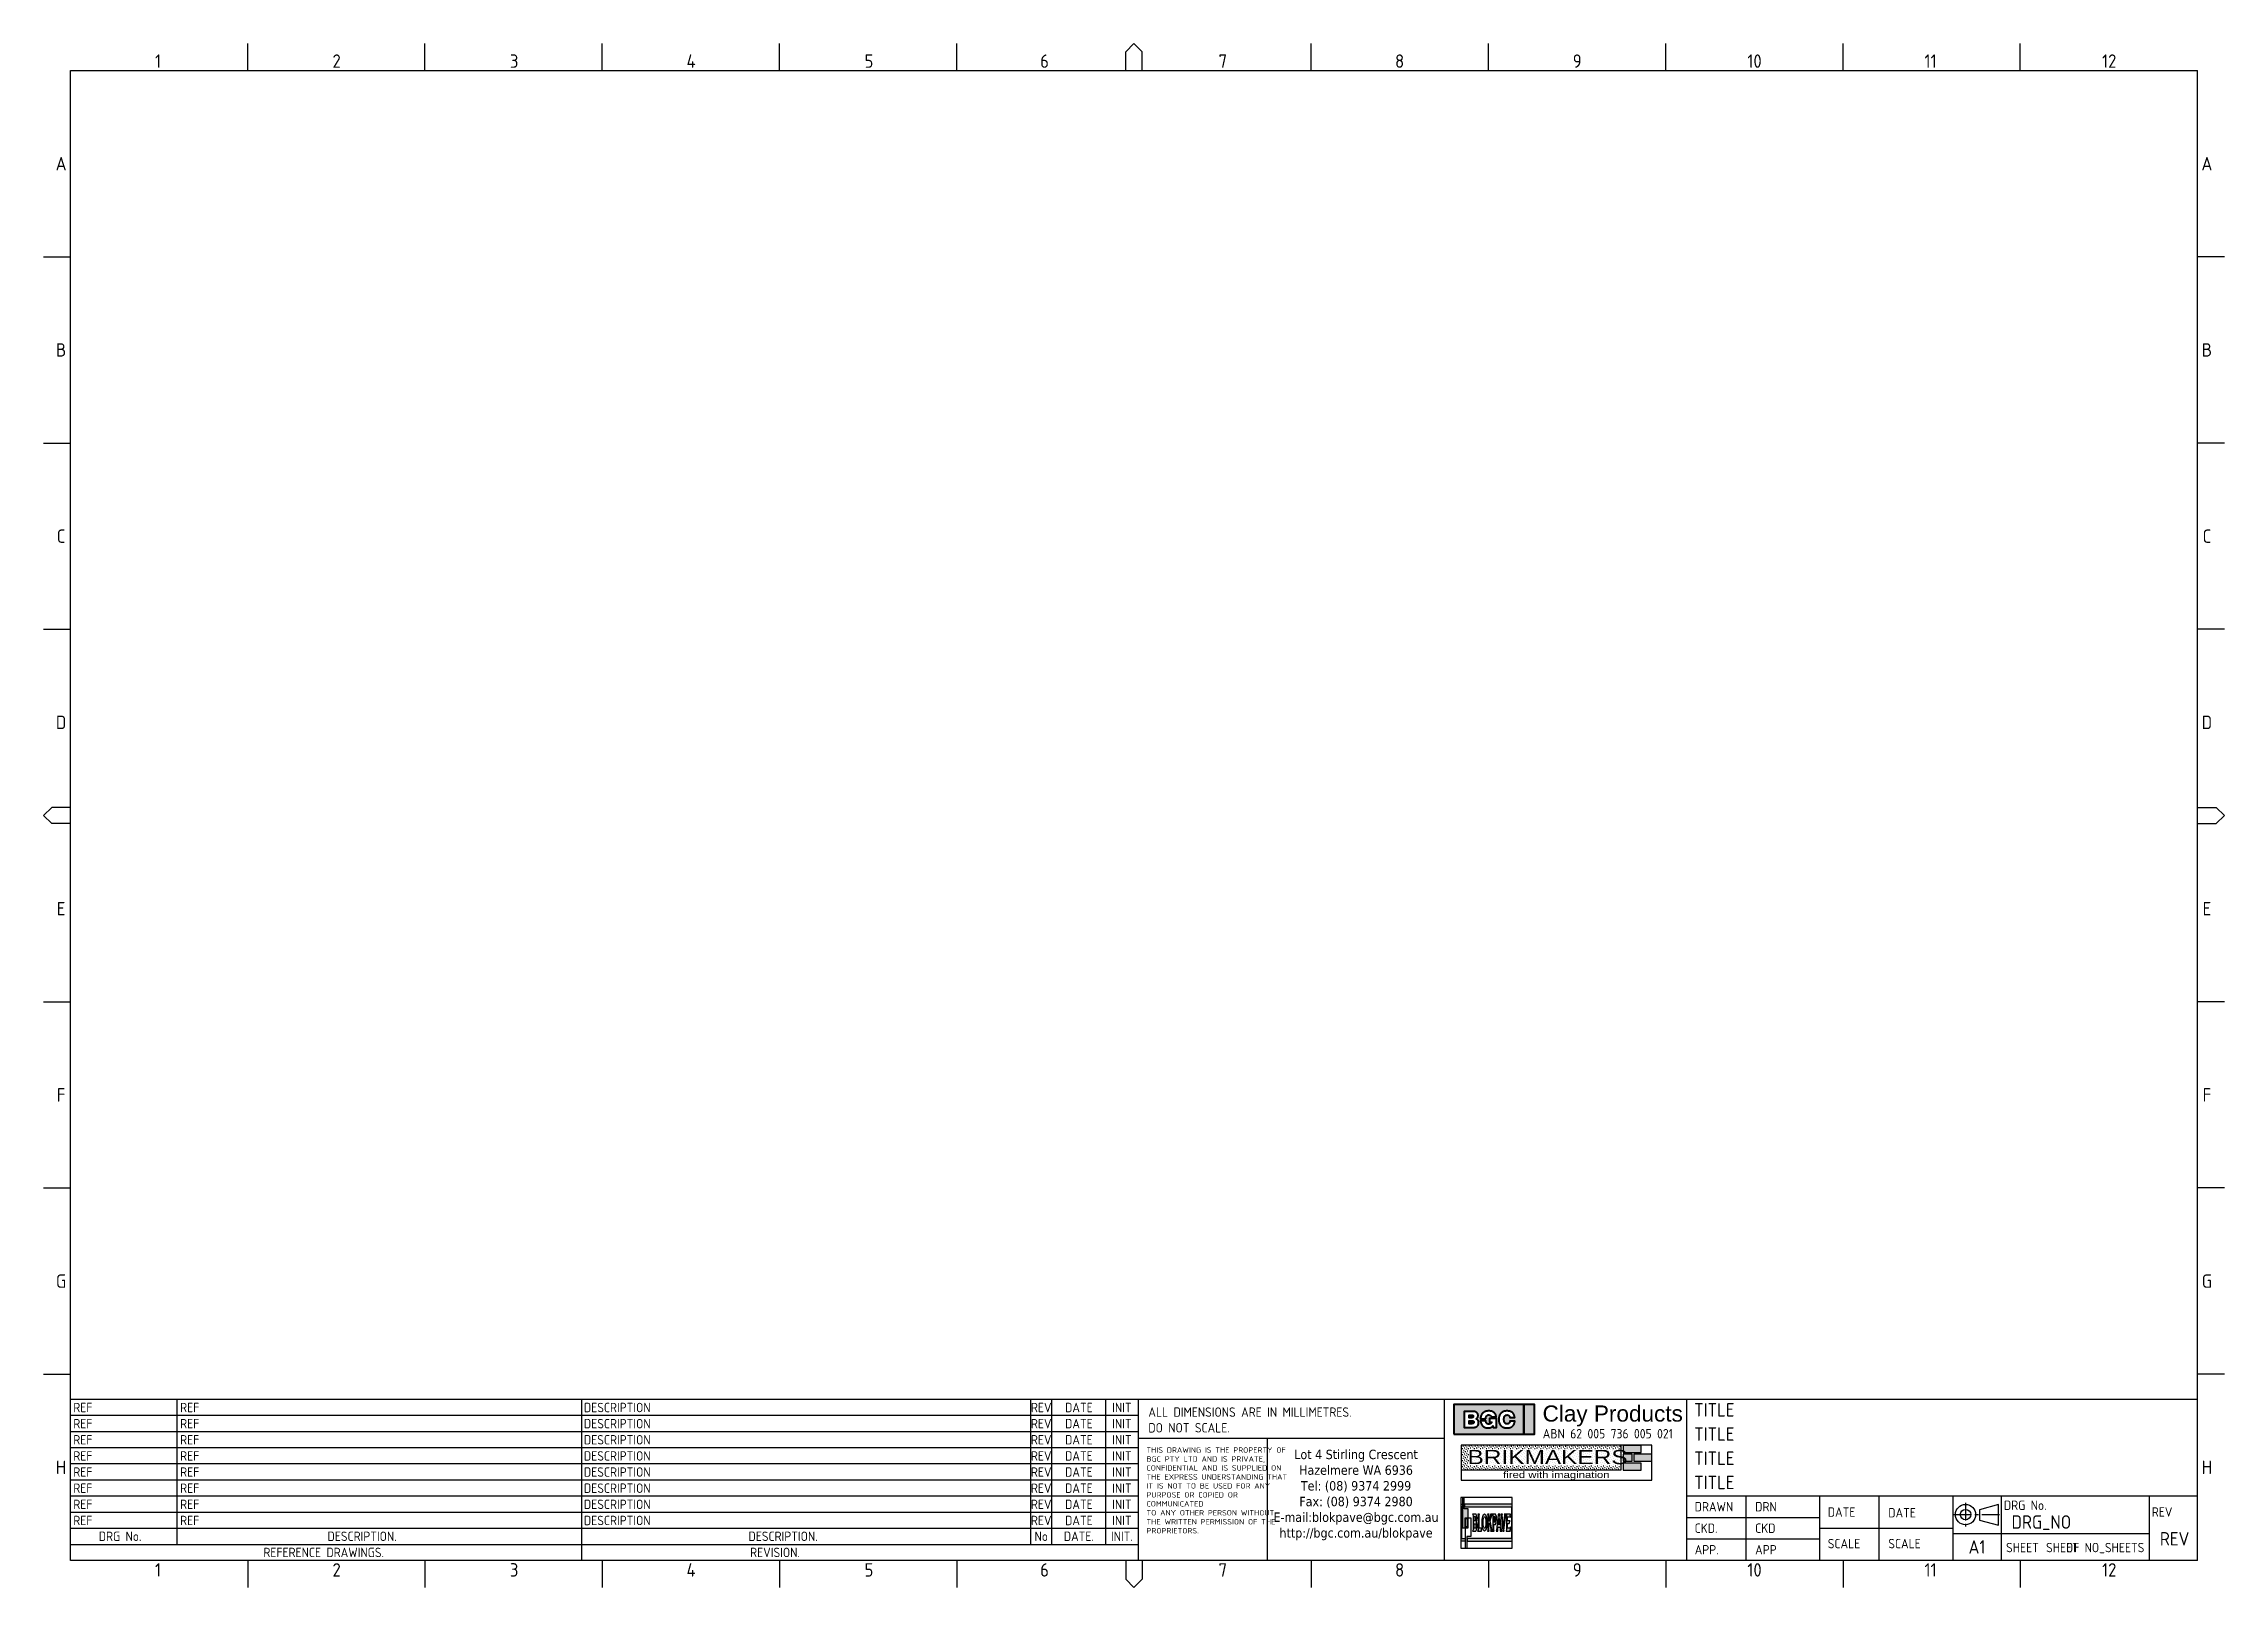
# Model space of a CAD drawing. Header units: millimetres. Extents: x 0 to 811, y 0 to 574.
import ezdxf
from ezdxf.enums import TextEntityAlignment as Align

# ---------------------------------------------------------------- set-up
doc = ezdxf.new("R2010")
doc.units = ezdxf.units.MM
doc.header["$LTSCALE"] = 12.5
doc.linetypes.add('CENTER', pattern=[2, 1.25, -0.25, 0.25, -0.25])
doc.layers.add('DRGSHT', color=7, linetype='CONTINUOUS')
doc.styles.add('ISO3098B', font='ISO3098B.SHX')
doc.styles.get("Standard").update_dxf_attribs({"font": 'isocp.shx'})
doc.styles.add('style1', font='swissc.ttf', dxfattribs={"width": 1.5})
doc.styles.add('style2', font='sanss___.ttf')

msp = doc.modelspace()

# ---------------------------------------------------------------- hatches: boundary and pattern name
at = {"layer": 'DRGSHT'}
h = msp.add_hatch(color=160, dxfattribs=at)
h.paths.add_polyline_path([(545.44, 59.47), (545.54, 59.5), (545.63, 59.54), (545.72, 59.58), (545.8, 59.62), (545.89, 59.67), (545.97, 59.72), (546.05, 59.77), (546.13, 59.82), (546.2, 59.88), (546.27, 59.94), (546.28, 59.95), (546.35, 60.02), (546.42, 60.08), (546.49, 60.16), (546.55, 60.23), (546.61, 60.31), (546.67, 60.39), (546.72, 60.47), (546.77, 60.56), (546.82, 60.64), (546.86, 60.73), (546.9, 60.83), (546.94, 60.92), (546.97, 61.02), (547, 61.12), (547.03, 61.22), (547.05, 61.33), (547.07, 61.44), (547.08, 61.55), (547.1, 61.66), (547.1, 61.78), (545.28, 61.78), (545.27, 61.68), (545.25, 61.57), (545.22, 61.46), (545.18, 61.37), (545.14, 61.28), (545.09, 61.19), (545.04, 61.12), (544.97, 61.05), (544.93, 61.01), (544.86, 60.95), (544.77, 60.9), (544.68, 60.86), (544.59, 60.83), (544.49, 60.8), (544.38, 60.79), (544.26, 60.79), (544.26, 60.79), (544.15, 60.79), (544.04, 60.8), (543.94, 60.82), (543.84, 60.85), (543.75, 60.89), (543.66, 60.94), (543.58, 60.99), (543.51, 61.05), (543.44, 61.13), (543.38, 61.21), (543.36, 61.23), (543.31, 61.31), (543.27, 61.38), (543.24, 61.47), (543.2, 61.55), (543.17, 61.65), (543.15, 61.75), (543.13, 61.85), (543.11, 61.96), (543.1, 62.07), (543.09, 62.19), (543.08, 62.31), (543.08, 62.44), (543.08, 62.51), (543.08, 62.64), (543.09, 62.76), (543.1, 62.88), (543.11, 62.99), (543.13, 63.1), (543.15, 63.2), (543.18, 63.29), (543.21, 63.38), (543.24, 63.47), (543.28, 63.55), (543.32, 63.62), (543.36, 63.69), (543.4, 63.75), (543.47, 63.82), (543.54, 63.89), (543.62, 63.95), (543.7, 64), (543.79, 64.03), (543.89, 64.07), (543.99, 64.09), (544.1, 64.1), (544.21, 64.11), (544.27, 64.1), (544.39, 64.1), (544.5, 64.08), (544.6, 64.06), (544.69, 64.02), (544.78, 63.98), (544.86, 63.93), (544.93, 63.87), (544.96, 63.84), (545.02, 63.77), (545.08, 63.69), (545.12, 63.6), (545.16, 63.51), (545.19, 63.41), (545.21, 63.3), (545.23, 63.18), (547.07, 63.18), (547.06, 63.27), (547.05, 63.38), (547.04, 63.49), (547.02, 63.6), (546.99, 63.71), (546.97, 63.81), (546.94, 63.91), (546.91, 64.01), (546.87, 64.11), (546.83, 64.2), (546.79, 64.29), (546.74, 64.37), (546.69, 64.46), (546.63, 64.54), (546.58, 64.62), (546.52, 64.7), (546.45, 64.77), (546.39, 64.84), (546.32, 64.91), (546.24, 64.97), (546.23, 64.98), (546.15, 65.04), (546.08, 65.1), (546, 65.15), (545.92, 65.2), (545.84, 65.24), (545.75, 65.29), (545.67, 65.33), (545.58, 65.37), (545.48, 65.4), (545.39, 65.43), (545.29, 65.46), (545.19, 65.49), (545.09, 65.51), (544.99, 65.54), (544.88, 65.55), (544.77, 65.57), (544.66, 65.58), (544.54, 65.59), (544.43, 65.6), (544.31, 65.6), (544.19, 65.6), (544.08, 65.6), (543.97, 65.6), (543.86, 65.59), (543.74, 65.58), (543.64, 65.57), (543.53, 65.55), (543.42, 65.53), (543.32, 65.51), (543.22, 65.49), (543.12, 65.46), (543.02, 65.43), (542.93, 65.4), (542.84, 65.36), (542.74, 65.32), (542.66, 65.28), (542.57, 65.23), (542.49, 65.18), (542.4, 65.13), (542.32, 65.07), (542.25, 65.02), (542.17, 64.96), (542.1, 64.89), (542.02, 64.83), (541.95, 64.76), (541.93, 64.73), (541.86, 64.66), (541.8, 64.58), (541.74, 64.51), (541.69, 64.43), (541.63, 64.35), (541.58, 64.27), (541.53, 64.19), (541.49, 64.1), (541.44, 64.01), (541.4, 63.92), (541.37, 63.83), (541.33, 63.74), (541.3, 63.64), (541.27, 63.54), (541.25, 63.44), (541.22, 63.34), (541.2, 63.23), (541.19, 63.13), (541.17, 63.02), (541.16, 62.91), (541.15, 62.79), (541.14, 62.68), (541.14, 62.56), (541.14, 62.44), (541.14, 62.39), (541.14, 62.27), (541.14, 62.15), (541.15, 62.04), (541.16, 61.93), (541.18, 61.82), (541.19, 61.71), (541.21, 61.61), (541.23, 61.5), (541.26, 61.4), (541.29, 61.3), (541.32, 61.2), (541.35, 61.11), (541.39, 61.02), (541.42, 60.92), (541.47, 60.84), (541.51, 60.75), (541.56, 60.66), (541.61, 60.58), (541.66, 60.5), (541.71, 60.42), (541.77, 60.35), (541.83, 60.27), (541.9, 60.2), (541.96, 60.13), (541.97, 60.12), (542.04, 60.05), (542.12, 59.98), (542.19, 59.92), (542.27, 59.86), (542.34, 59.81), (542.43, 59.75), (542.51, 59.7), (542.59, 59.65), (542.68, 59.61), (542.77, 59.57), (542.86, 59.53), (542.95, 59.49), (543.05, 59.46), (543.14, 59.43), (543.24, 59.4), (543.34, 59.38), (543.45, 59.35), (543.55, 59.33), (543.66, 59.32), (543.77, 59.31), (543.88, 59.3), (544, 59.29), (544.11, 59.28), (544.23, 59.28), (544.26, 59.28), (544.38, 59.28), (544.49, 59.29), (544.61, 59.3), (544.72, 59.31), (544.83, 59.32), (544.94, 59.34), (545.04, 59.36), (545.15, 59.38), (545.25, 59.41), (545.35, 59.44)], flags=16)
h.paths.add_polyline_path([(536.29, 62.62), (536.3, 62.74), (536.31, 62.86), (536.33, 62.97), (536.35, 63.07), (536.37, 63.17), (536.39, 63.27), (536.42, 63.36), (536.45, 63.44), (536.49, 63.52), (536.53, 63.6), (536.57, 63.67), (536.57, 63.67), (536.63, 63.76), (536.7, 63.83), (536.77, 63.9), (536.85, 63.95), (536.93, 64), (537.02, 64.04), (537.11, 64.07), (537.22, 64.1), (537.32, 64.11), (537.44, 64.11), (537.46, 64.11), (537.58, 64.11), (537.68, 64.09), (537.78, 64.06), (537.88, 64.03), (537.96, 63.98), (538.05, 63.93), (538.07, 63.9), (538.14, 63.84), (538.21, 63.76), (538.27, 63.68), (538.32, 63.59), (538.36, 63.49), (538.4, 63.38), (540.23, 63.38), (540.22, 63.44), (540.2, 63.55), (540.18, 63.66), (540.15, 63.77), (540.12, 63.87), (540.09, 63.98), (540.05, 64.07), (540.02, 64.17), (539.97, 64.26), (539.93, 64.35), (539.88, 64.44), (539.83, 64.52), (539.77, 64.6), (539.71, 64.68), (539.65, 64.76), (539.58, 64.83), (539.51, 64.9), (539.44, 64.97), (539.36, 65.03), (539.31, 65.07), (539.24, 65.13), (539.16, 65.18), (539.08, 65.23), (538.99, 65.27), (538.91, 65.31), (538.82, 65.35), (538.73, 65.39), (538.64, 65.43), (538.54, 65.46), (538.44, 65.48), (538.34, 65.51), (538.24, 65.53), (538.13, 65.55), (538.02, 65.57), (537.91, 65.58), (537.8, 65.59), (537.68, 65.6), (537.56, 65.6), (537.44, 65.6), (537.41, 65.6), (537.3, 65.6), (537.18, 65.6), (537.07, 65.59), (536.95, 65.58), (536.84, 65.57), (536.73, 65.55), (536.63, 65.53), (536.53, 65.51), (536.42, 65.48), (536.33, 65.46), (536.23, 65.42), (536.13, 65.39), (536.04, 65.36), (535.95, 65.32), (535.86, 65.27), (535.77, 65.23), (535.69, 65.18), (535.61, 65.13), (535.53, 65.08), (535.45, 65.02), (535.38, 64.96), (535.3, 64.9), (535.23, 64.84), (535.16, 64.77), (535.13, 64.73), (535.06, 64.66), (535, 64.59), (534.94, 64.51), (534.89, 64.44), (534.83, 64.36), (534.78, 64.27), (534.73, 64.19), (534.69, 64.11), (534.65, 64.02), (534.61, 63.93), (534.57, 63.84), (534.54, 63.74), (534.51, 63.65), (534.48, 63.55), (534.45, 63.45), (534.43, 63.34), (534.41, 63.24), (534.39, 63.13), (534.37, 63.02), (534.36, 62.91), (534.35, 62.8), (534.35, 62.68), (534.34, 62.62)], flags=16)
h.paths.add_polyline_path([(530.7, 65.45), (528.28, 65.45), (528.28, 59.45), (531.05, 59.45), (531.13, 59.45), (531.27, 59.45), (531.4, 59.45), (531.52, 59.46), (531.63, 59.46), (531.74, 59.47), (531.84, 59.47), (531.93, 59.48), (532.02, 59.49), (532.1, 59.5), (532.17, 59.51), (532.2, 59.52), (532.31, 59.54), (532.42, 59.57), (532.52, 59.6), (532.61, 59.63), (532.71, 59.67), (532.8, 59.72), (532.86, 59.75), (532.95, 59.81), (533.04, 59.87), (533.12, 59.93), (533.19, 60), (533.27, 60.07), (533.33, 60.15), (533.39, 60.24), (533.44, 60.33), (533.45, 60.34), (533.5, 60.43), (533.54, 60.52), (533.57, 60.61), (533.6, 60.71), (533.62, 60.81), (533.64, 60.92), (533.65, 61.02), (533.66, 61.14), (533.66, 61.25), (533.66, 61.35), (533.65, 61.47), (533.64, 61.58), (533.62, 61.69), (533.6, 61.79), (533.57, 61.88), (533.53, 61.97), (533.49, 62.05), (533.44, 62.13), (533.41, 62.18), (533.35, 62.25), (533.28, 62.32), (533.21, 62.39), (533.13, 62.45), (533.04, 62.51), (532.94, 62.56), (532.84, 62.61), (532.73, 62.65), (532.75, 62.66), (532.84, 62.72), (532.93, 62.78), (533.01, 62.84), (533.09, 62.92), (533.16, 62.99), (533.22, 63.07), (533.27, 63.15), (533.28, 63.16), (533.33, 63.25), (533.37, 63.34), (533.4, 63.44), (533.42, 63.54), (533.44, 63.64), (533.45, 63.75), (533.46, 63.86), (533.45, 63.98), (533.44, 64.09), (533.43, 64.19), (533.41, 64.3), (533.38, 64.39), (533.35, 64.49), (533.31, 64.58), (533.26, 64.66), (533.22, 64.72), (533.17, 64.8), (533.1, 64.88), (533.03, 64.95), (532.95, 65.02), (532.86, 65.08), (532.77, 65.14), (532.67, 65.2), (532.62, 65.22), (532.54, 65.26), (532.44, 65.29), (532.34, 65.32), (532.24, 65.35), (532.13, 65.37), (532.01, 65.39), (531.99, 65.4), (531.92, 65.4), (531.84, 65.41), (531.76, 65.42), (531.67, 65.43), (531.57, 65.43), (531.47, 65.44), (531.36, 65.44), (531.24, 65.44), (531.12, 65.45), (530.99, 65.45), (530.85, 65.45)], flags=16)
h.paths.add_polyline_path([(537.45, 60.72), (537.35, 60.73), (537.24, 60.74), (537.13, 60.76), (537.03, 60.79), (536.94, 60.82), (536.85, 60.87), (536.77, 60.92), (536.7, 60.98), (536.63, 61.05), (536.57, 61.13), (536.56, 61.14), (536.52, 61.21), (536.48, 61.29), (536.44, 61.37), (536.41, 61.45), (536.38, 61.55), (536.35, 61.64), (536.33, 61.75), (536.31, 61.86), (536.3, 61.97), (536.3, 61.98), (534.36, 61.98), (534.36, 61.97), (534.37, 61.86), (534.39, 61.75), (534.4, 61.64), (534.42, 61.53), (534.44, 61.43), (534.47, 61.33), (534.5, 61.23), (534.53, 61.13), (534.56, 61.03), (534.59, 60.94), (534.63, 60.85), (534.67, 60.76), (534.71, 60.67), (534.76, 60.59), (534.8, 60.51), (534.85, 60.43), (534.91, 60.35), (534.96, 60.27), (535.02, 60.2), (535.08, 60.13), (535.09, 60.12), (535.16, 60.05), (535.23, 59.97), (535.3, 59.91), (535.38, 59.84), (535.45, 59.78), (535.53, 59.73), (535.62, 59.67), (535.7, 59.62), (535.79, 59.58), (535.87, 59.53), (535.96, 59.49), (536.06, 59.46), (536.15, 59.42), (536.25, 59.39), (536.35, 59.37), (536.45, 59.35), (536.56, 59.33), (536.66, 59.31), (536.77, 59.3), (536.88, 59.29), (536.99, 59.28), (537.11, 59.28), (537.18, 59.28), (537.3, 59.29), (537.41, 59.29), (537.52, 59.3), (537.63, 59.32), (537.73, 59.33), (537.83, 59.35), (537.93, 59.38), (538.02, 59.4), (538.11, 59.43), (538.2, 59.46), (538.2, 59.46), (538.3, 59.5), (538.39, 59.55), (538.48, 59.6), (538.57, 59.66), (538.66, 59.72), (538.74, 59.78), (538.81, 59.85), (538.89, 59.93), (538.96, 60.01), (539.06, 59.45), (540.3, 59.45), (540.3, 62.74), (537.67, 62.74), (537.67, 61.45), (538.53, 61.45), (538.53, 61.42), (538.5, 61.32), (538.45, 61.23), (538.4, 61.14), (538.34, 61.07), (538.26, 60.99), (538.17, 60.93), (538.15, 60.91), (538.06, 60.86), (537.97, 60.82), (537.88, 60.79), (537.78, 60.76), (537.67, 60.74), (537.56, 60.73)], flags=16)
h.paths.add_polyline_path([(524.45, 56.95), (550.45, 56.95), (550.45, 67.95), (524.45, 67.95)])
msp.add_hatch(color=40, dxfattribs=at).paths.add_polyline_path([(550.45, 56.95), (554.45, 56.95), (554.45, 67.95), (550.45, 67.95)])
h = msp.add_hatch(color=160, dxfattribs=at)
h.paths.add_polyline_path([(530.68, 64.09), (530.82, 64.09), (530.96, 64.08), (531.09, 64.07), (531.2, 64.06), (531.29, 64.05), (531.38, 64.03), (531.44, 64), (531.49, 63.98), (531.53, 63.95), (531.59, 63.88), (531.63, 63.8), (531.66, 63.69), (531.67, 63.57), (531.66, 63.53), (531.65, 63.41), (531.62, 63.32), (531.57, 63.24), (531.5, 63.18), (531.46, 63.15), (531.39, 63.12), (531.3, 63.09), (531.2, 63.07), (531.08, 63.06), (530.94, 63.05), (530.15, 63.05), (530.15, 64.09)])
h.paths.add_polyline_path([(531.02, 61.96), (531.07, 61.96), (531.2, 61.95), (531.32, 61.94), (531.43, 61.92), (531.52, 61.9), (531.6, 61.87), (531.67, 61.83), (531.72, 61.79), (531.78, 61.71), (531.82, 61.63), (531.85, 61.52), (531.86, 61.41), (531.85, 61.32), (531.83, 61.21), (531.79, 61.12), (531.74, 61.04), (531.67, 60.98), (531.65, 60.97), (531.58, 60.93), (531.5, 60.9), (531.41, 60.88), (531.3, 60.86), (531.17, 60.85), (531.04, 60.85), (530.15, 60.85), (530.15, 61.96)])
h = msp.add_hatch(dxfattribs=at)
h.set_pattern_fill('DOTS', color=14, scale=0.5, angle=135, style=0)
h.paths.add_polyline_path([(527.11, 43.67), (586.73, 43.67), (586.73, 52.89), (527.11, 52.89)])
h = msp.add_hatch(color=33, dxfattribs=at)
h.paths.add_polyline_path([(587.39, 52.72), (587.39, 50.14), (594.13, 50.14), (594.13, 52.72)])
h.paths.add_polyline_path([(587.39, 46.9), (590.78, 46.9), (590.78, 49.48), (587.39, 49.48)])
h.paths.add_polyline_path([(591.34, 49.48), (591.34, 46.9), (598.08, 46.9), (598.08, 49.48)])
h.paths.add_polyline_path([(587.39, 46.22), (587.39, 43.63), (594.13, 43.63), (594.13, 46.22)])
h = msp.add_hatch(color=12, dxfattribs=at)
h.paths.add_polyline_path([(527.69, 22.19), (528.71, 22.19), (528.71, 25.87), (529.8, 25.87), (529.8, 29.25), (528.31, 29.25), (528.31, 33.42), (527.69, 33.42)])
h.paths.add_polyline_path([(532.66, 27.28), (531.43, 27.28), (531.6, 26.71), (531.6, 21.38), (531.43, 20.89), (532.66, 20.89, 0.252219), (532.83, 24.25, 0.226223)])
h.paths.add_polyline_path([(532.53, 26.2, -0.205585), (532.53, 24.81), (531.94, 24.81), (531.94, 26.2)], flags=16)
h.paths.add_polyline_path([(532.6, 23.56, -0.246981), (532.6, 22.1), (531.94, 22.1), (531.94, 23.56)], flags=16)
h.paths.add_polyline_path([(533.48, 21.3), (533.24, 20.89), (534.79, 20.89), (534.79, 21.47), (534.87, 22.04), (533.89, 22.04), (533.89, 26.79), (533.97, 27.28), (533.32, 27.28), (533.48, 26.79)])
edge = h.paths.add_edge_path()
edge.add_ellipse((535.86, 24.09), major_axis=(0, -3.2), ratio=0.292464, start_angle=0, end_angle=360)
edge = h.paths.add_edge_path(flags=16)
edge.add_ellipse((535.86, 24.09), major_axis=(0, -2.13), ratio=0.230863, start_angle=0, end_angle=360)
h.paths.add_polyline_path([(537.99, 24.74), (538.73, 27.28), (538.07, 27.28), (538.07, 26.96), (537.5, 24.58), (537.5, 26.96), (537.58, 27.28), (536.92, 27.28), (537.09, 26.87), (537.09, 21.38), (536.92, 20.89), (537.58, 20.89), (537.5, 21.3), (537.5, 22.78), (537.74, 23.84), (538.15, 21.63), (538.15, 21.14), (538.07, 20.89), (538.73, 20.89)])
h = msp.add_hatch(color=33, dxfattribs=at)
h.paths.add_polyline_path([(528.81, 22.59), (529.7, 22.59), (529.7, 25.47), (528.81, 25.47)], flags=17)
h.paths.add_polyline_path([(538.93, 26.8), (538.93, 21.35), (538.8, 20.89), (539.45, 20.89), (539.32, 21.29), (539.32, 23.32), (539.91, 23.32, 0.214965), (539.98, 27.28), (538.8, 27.28)], flags=17)
h.paths.add_polyline_path([(539.85, 26.21, -0.226917), (539.72, 24.37), (539.32, 24.37), (539.32, 26.21)], flags=16)
h.paths.add_polyline_path([(541.49, 26.99), (541.55, 27.28), (540.9, 27.28), (540.96, 26.99), (540.31, 21.22), (540.24, 20.89), (540.83, 20.89), (540.77, 21.09), (540.83, 22.34), (541.62, 22.34), (541.69, 21.35), (541.62, 20.89), (542.28, 20.89), (542.14, 21.29)], flags=17)
h.paths.add_polyline_path([(541.23, 25.62), (541.49, 23.45), (540.96, 23.45)], flags=16)
h.paths.add_polyline_path([(543.72, 26.93), (543.85, 27.28), (543.19, 27.28), (543.26, 26.93), (542.87, 22.8), (542.41, 26.86), (542.54, 27.28), (541.88, 27.28), (542.01, 27.06), (542.67, 21.16), (542.54, 20.89), (543.13, 20.89), (543.06, 21.22)], flags=17)
h.paths.add_polyline_path([(545.49, 21.68), (545.49, 22.07), (545.56, 22.47), (545.29, 22.01), (544.44, 22.01), (544.44, 23.71), (545.03, 23.71), (545.16, 23.98), (545.29, 24.5), (545.36, 24.76), (544.44, 24.76), (544.44, 26.21), (545.36, 26.21), (545.56, 25.94), (545.56, 26.4), (545.43, 26.73), (545.49, 27.13), (545.49, 27.28), (543.92, 27.28), (544.05, 26.93), (544.05, 21.48), (543.85, 20.89), (545.49, 20.89), (545.43, 21.22)], flags=17)
h.paths.add_polyline_path([(546.18, 17.13), (546.18, 30.93), (528.4, 30.93), (528.4, 29.94), (545.86, 29.94), (545.86, 18.12), (529.38, 18.12), (529.38, 17.13)])
h.paths.add_polyline_path([(528.61, 17.13), (528.61, 18.12), (527.32, 18.12), (527.32, 29.94), (527.62, 29.94), (527.62, 30.93), (527.07, 30.93), (527.07, 17.13)])

# ---------------------------------------------------------------- linework, layer by layer
at = {"layer": 'DRGSHT', "color": 4}
for p, q in [((75.92, 564), (75.92, 574)), ((141.83, 564), (141.83, 574)), ((207.75, 564), (207.75, 574)), ((273.67, 564), (273.67, 574)), ((339.58, 564), (339.58, 574)), ((471.42, 564), (471.42, 574)), ((537.33, 564), (537.33, 574)), ((603.25, 564), (603.25, 574)), ((669.17, 564), (669.17, 574)), ((735.08, 564), (735.08, 574)), ((0, 494.75), (10, 494.75)), ((811, 494.75), (801, 494.75)), ((0, 425.5), (10, 425.5)), ((811, 425.5), (801, 425.5)), ((0, 356.25), (10, 356.25)), ((811, 356.25), (801, 356.25)), ((0, 217.75), (10, 217.75)), ((811, 217.75), (801, 217.75)), ((0, 148.5), (10, 148.5)), ((811, 148.5), (801, 148.5)), ((0, 79.25), (10, 79.25)), ((811, 79.25), (801, 79.25)), ((75.92, 10), (75.92, 0)), ((141.83, 10), (141.83, 0)), ((207.75, 10), (207.75, 0)), ((273.67, 10), (273.67, 0)), ((339.58, 10), (339.58, 0)), ((471.42, 10), (471.42, 0)), ((537.33, 10), (537.33, 0)), ((603.25, 10), (603.25, 0)), ((669.17, 10), (669.17, 0)), ((735.08, 10), (735.08, 0))]:
    msp.add_line(p, q, dxfattribs=at)
at = {"layer": 'DRGSHT', "color": 4, "linetype": 'Continuous'}
for p, q in [((402.5, 571), (405.5, 574)), ((402.5, 564), (402.5, 571)), ((405.5, 574), (408.5, 571)), ((408.5, 564), (408.5, 571)), ((10, 10), (10, 564)), ((10, 564), (801, 564)), ((801, 10), (801, 564)), ((3, 290), (0, 287)), ((0, 287), (3, 284)), ((10, 290), (3, 290)), ((10, 284), (3, 284)), ((801, 290), (808, 290)), ((801, 284), (808, 284)), ((811, 287), (808, 290)), ((808, 284), (811, 287)), ((10, 70), (801, 70)), ((801, 10), (10, 10)), ((402.5, 10), (402.5, 3)), ((408.5, 10), (408.5, 3)), ((402.5, 3), (405.5, 0)), ((405.5, 0), (408.5, 3))]:
    msp.add_line(p, q, dxfattribs=at)
at = {"layer": 'DRGSHT', "color": 2, "linetype": 'Continuous'}
for p, q in [((49.72, 16), (49.72, 70)), ((367, 70), (367, 16)), ((375, 16), (375, 70)), ((395, 16), (395, 70)), ((10, 64), (407, 64)), ((10, 58), (407, 58)), ((10, 52), (407, 52)), ((10, 46), (407, 46)), ((10, 40), (407, 40)), ((10, 34), (407, 34)), ((10, 28), (407, 28)), ((611, 26), (660.5, 26)), ((611, 18), (660.5, 18)), ((660.5, 22), (710, 22))]:
    msp.add_line(p, q, dxfattribs=at)
at = {"layer": 'DRGSHT', "color": 1, "linetype": 'Continuous'}
for p, q in [((200, 70), (200, 10)), ((407, 70), (407, 10)), ((521, 10), (521, 70)), ((611, 70), (611, 10)), ((455, 55.3), (455, 10)), ((611, 34), (801, 34)), ((633, 34), (633, 10)), ((660.5, 10), (660.5, 34)), ((682.5, 34), (682.5, 10)), ((710, 34), (710, 10)), ((728, 34), (728, 10)), ((783, 34), (783, 10)), ((10, 22), (407, 22)), ((710, 20), (783, 20)), ((10, 16), (407, 16))]:
    msp.add_line(p, q, dxfattribs=at)
at = {"layer": 'DRGSHT', "color": 1}
msp.add_line((521, 55.3), (407, 55.3), dxfattribs=at)
at = {"layer": 'DRGSHT', "color": 6, "linetype": 'CENTER', "ltscale": 0.42}
for p, q in [((710.32, 27.06), (727.44, 27.06)), ((714.73, 31.47), (714.73, 22.65))]:
    msp.add_line(p, q, dxfattribs=at)
at = {"layer": 'DRGSHT', "color": 160, "lineweight": 35}
for points in [[(524.45, 56.95), (550.45, 56.95), (550.45, 67.95), (524.45, 67.95)], [(530.7, 65.45), (528.28, 65.45), (528.28, 59.45), (531.05, 59.45), (531.13, 59.45), (531.27, 59.45), (531.4, 59.45), (531.52, 59.46), (531.63, 59.46), (531.74, 59.47), (531.84, 59.47), (531.93, 59.48), (532.02, 59.49), (532.1, 59.5), (532.17, 59.51), (532.2, 59.52), (532.31, 59.54), (532.42, 59.57), (532.52, 59.6), (532.61, 59.63), (532.71, 59.67), (532.8, 59.72), (532.86, 59.75), (532.95, 59.81), (533.04, 59.87), (533.12, 59.93), (533.19, 60), (533.27, 60.07), (533.33, 60.15), (533.39, 60.24), (533.44, 60.33), (533.45, 60.34), (533.5, 60.43), (533.54, 60.52), (533.57, 60.61), (533.6, 60.71), (533.62, 60.81), (533.64, 60.92), (533.65, 61.02), (533.66, 61.14), (533.66, 61.25), (533.66, 61.35), (533.65, 61.47), (533.64, 61.58), (533.62, 61.69), (533.6, 61.79), (533.57, 61.88), (533.53, 61.97), (533.49, 62.05), (533.44, 62.13), (533.41, 62.18), (533.35, 62.25), (533.28, 62.32), (533.21, 62.39), (533.13, 62.45), (533.04, 62.51), (532.94, 62.56), (532.84, 62.61), (532.73, 62.65), (532.75, 62.66), (532.84, 62.72), (532.93, 62.78), (533.01, 62.84), (533.09, 62.92), (533.16, 62.99), (533.22, 63.07), (533.27, 63.15), (533.28, 63.16), (533.33, 63.25), (533.37, 63.34), (533.4, 63.44), (533.42, 63.54), (533.44, 63.64), (533.45, 63.75), (533.46, 63.86), (533.45, 63.98), (533.44, 64.09), (533.43, 64.19), (533.41, 64.3), (533.38, 64.39), (533.35, 64.49), (533.31, 64.58), (533.26, 64.66), (533.22, 64.72), (533.17, 64.8), (533.1, 64.88), (533.03, 64.95), (532.95, 65.02), (532.86, 65.08), (532.77, 65.14), (532.67, 65.2), (532.62, 65.22), (532.54, 65.26), (532.44, 65.29), (532.34, 65.32), (532.24, 65.35), (532.13, 65.37), (532.01, 65.39), (531.99, 65.4), (531.92, 65.4), (531.84, 65.41), (531.76, 65.42), (531.67, 65.43), (531.57, 65.43), (531.47, 65.44), (531.36, 65.44), (531.24, 65.44), (531.12, 65.45), (530.99, 65.45), (530.85, 65.45)], [(536.29, 62.62), (536.3, 62.74), (536.31, 62.86), (536.33, 62.97), (536.35, 63.07), (536.37, 63.17), (536.39, 63.27), (536.42, 63.36), (536.45, 63.44), (536.49, 63.52), (536.53, 63.6), (536.57, 63.67), (536.57, 63.67), (536.63, 63.76), (536.7, 63.83), (536.77, 63.9), (536.85, 63.95), (536.93, 64), (537.02, 64.04), (537.11, 64.07), (537.22, 64.1), (537.32, 64.11), (537.44, 64.11), (537.46, 64.11), (537.58, 64.11), (537.68, 64.09), (537.78, 64.06), (537.88, 64.03), (537.96, 63.98), (538.05, 63.93), (538.07, 63.9), (538.14, 63.84), (538.21, 63.76), (538.27, 63.68), (538.32, 63.59), (538.36, 63.49), (538.4, 63.38), (540.23, 63.38), (540.22, 63.44), (540.2, 63.55), (540.18, 63.66), (540.15, 63.77), (540.12, 63.87), (540.09, 63.98), (540.05, 64.07), (540.02, 64.17), (539.97, 64.26), (539.93, 64.35), (539.88, 64.44), (539.83, 64.52), (539.77, 64.6), (539.71, 64.68), (539.65, 64.76), (539.58, 64.83), (539.51, 64.9), (539.44, 64.97), (539.36, 65.03), (539.31, 65.07), (539.24, 65.13), (539.16, 65.18), (539.08, 65.23), (538.99, 65.27), (538.91, 65.31), (538.82, 65.35), (538.73, 65.39), (538.64, 65.43), (538.54, 65.46), (538.44, 65.48), (538.34, 65.51), (538.24, 65.53), (538.13, 65.55), (538.02, 65.57), (537.91, 65.58), (537.8, 65.59), (537.68, 65.6), (537.56, 65.6), (537.44, 65.6), (537.41, 65.6), (537.3, 65.6), (537.18, 65.6), (537.07, 65.59), (536.95, 65.58), (536.84, 65.57), (536.73, 65.55), (536.63, 65.53), (536.53, 65.51), (536.42, 65.48), (536.33, 65.46), (536.23, 65.42), (536.13, 65.39), (536.04, 65.36), (535.95, 65.32), (535.86, 65.27), (535.77, 65.23), (535.69, 65.18), (535.61, 65.13), (535.53, 65.08), (535.45, 65.02), (535.38, 64.96), (535.3, 64.9), (535.23, 64.84), (535.16, 64.77), (535.13, 64.73), (535.06, 64.66), (535, 64.59), (534.94, 64.51), (534.89, 64.44), (534.83, 64.36), (534.78, 64.27), (534.73, 64.19), (534.69, 64.11), (534.65, 64.02), (534.61, 63.93), (534.57, 63.84), (534.54, 63.74), (534.51, 63.65), (534.48, 63.55), (534.45, 63.45), (534.43, 63.34), (534.41, 63.24), (534.39, 63.13), (534.37, 63.02), (534.36, 62.91), (534.35, 62.8), (534.35, 62.68), (534.34, 62.62)], [(545.44, 59.47), (545.54, 59.5), (545.63, 59.54), (545.72, 59.58), (545.8, 59.62), (545.89, 59.67), (545.97, 59.72), (546.05, 59.77), (546.13, 59.82), (546.2, 59.88), (546.27, 59.94), (546.28, 59.95), (546.35, 60.02), (546.42, 60.08), (546.49, 60.16), (546.55, 60.23), (546.61, 60.31), (546.67, 60.39), (546.72, 60.47), (546.77, 60.56), (546.82, 60.64), (546.86, 60.73), (546.9, 60.83), (546.94, 60.92), (546.97, 61.02), (547, 61.12), (547.03, 61.22), (547.05, 61.33), (547.07, 61.44), (547.08, 61.55), (547.1, 61.66), (547.1, 61.78), (545.28, 61.78), (545.27, 61.68), (545.25, 61.57), (545.22, 61.46), (545.18, 61.37), (545.14, 61.28), (545.09, 61.19), (545.04, 61.12), (544.97, 61.05), (544.93, 61.01), (544.86, 60.95), (544.77, 60.9), (544.68, 60.86), (544.59, 60.83), (544.49, 60.8), (544.38, 60.79), (544.26, 60.79), (544.26, 60.79), (544.15, 60.79), (544.04, 60.8), (543.94, 60.82), (543.84, 60.85), (543.75, 60.89), (543.66, 60.94), (543.58, 60.99), (543.51, 61.05), (543.44, 61.13), (543.38, 61.21), (543.36, 61.23), (543.31, 61.31), (543.27, 61.38), (543.24, 61.47), (543.2, 61.55), (543.17, 61.65), (543.15, 61.75), (543.13, 61.85), (543.11, 61.96), (543.1, 62.07), (543.09, 62.19), (543.08, 62.31), (543.08, 62.44), (543.08, 62.51), (543.08, 62.64), (543.09, 62.76), (543.1, 62.88), (543.11, 62.99), (543.13, 63.1), (543.15, 63.2), (543.18, 63.29), (543.21, 63.38), (543.24, 63.47), (543.28, 63.55), (543.32, 63.62), (543.36, 63.69), (543.4, 63.75), (543.47, 63.82), (543.54, 63.89), (543.62, 63.95), (543.7, 64), (543.79, 64.03), (543.89, 64.07), (543.99, 64.09), (544.1, 64.1), (544.21, 64.11), (544.27, 64.1), (544.39, 64.1), (544.5, 64.08), (544.6, 64.06), (544.69, 64.02), (544.78, 63.98), (544.86, 63.93), (544.93, 63.87), (544.96, 63.84), (545.02, 63.77), (545.08, 63.69), (545.12, 63.6), (545.16, 63.51), (545.19, 63.41), (545.21, 63.3), (545.23, 63.18), (547.07, 63.18), (547.06, 63.27), (547.05, 63.38), (547.04, 63.49), (547.02, 63.6), (546.99, 63.71), (546.97, 63.81), (546.94, 63.91), (546.91, 64.01), (546.87, 64.11), (546.83, 64.2), (546.79, 64.29), (546.74, 64.37), (546.69, 64.46), (546.63, 64.54), (546.58, 64.62), (546.52, 64.7), (546.45, 64.77), (546.39, 64.84), (546.32, 64.91), (546.24, 64.97), (546.23, 64.98), (546.15, 65.04), (546.08, 65.1), (546, 65.15), (545.92, 65.2), (545.84, 65.24), (545.75, 65.29), (545.67, 65.33), (545.58, 65.37), (545.48, 65.4), (545.39, 65.43), (545.29, 65.46), (545.19, 65.49), (545.09, 65.51), (544.99, 65.54), (544.88, 65.55), (544.77, 65.57), (544.66, 65.58), (544.54, 65.59), (544.43, 65.6), (544.31, 65.6), (544.19, 65.6), (544.08, 65.6), (543.97, 65.6), (543.86, 65.59), (543.74, 65.58), (543.64, 65.57), (543.53, 65.55), (543.42, 65.53), (543.32, 65.51), (543.22, 65.49), (543.12, 65.46), (543.02, 65.43), (542.93, 65.4), (542.84, 65.36), (542.74, 65.32), (542.66, 65.28), (542.57, 65.23), (542.49, 65.18), (542.4, 65.13), (542.32, 65.07), (542.25, 65.02), (542.17, 64.96), (542.1, 64.89), (542.02, 64.83), (541.95, 64.76), (541.93, 64.73), (541.86, 64.66), (541.8, 64.58), (541.74, 64.51), (541.69, 64.43), (541.63, 64.35), (541.58, 64.27), (541.53, 64.19), (541.49, 64.1), (541.44, 64.01), (541.4, 63.92), (541.37, 63.83), (541.33, 63.74), (541.3, 63.64), (541.27, 63.54), (541.25, 63.44), (541.22, 63.34), (541.2, 63.23), (541.19, 63.13), (541.17, 63.02), (541.16, 62.91), (541.15, 62.79), (541.14, 62.68), (541.14, 62.56), (541.14, 62.44), (541.14, 62.39), (541.14, 62.27), (541.14, 62.15), (541.15, 62.04), (541.16, 61.93), (541.18, 61.82), (541.19, 61.71), (541.21, 61.61), (541.23, 61.5), (541.26, 61.4), (541.29, 61.3), (541.32, 61.2), (541.35, 61.11), (541.39, 61.02), (541.42, 60.92), (541.47, 60.84), (541.51, 60.75), (541.56, 60.66), (541.61, 60.58), (541.66, 60.5), (541.71, 60.42), (541.77, 60.35), (541.83, 60.27), (541.9, 60.2), (541.96, 60.13), (541.97, 60.12), (542.04, 60.05), (542.12, 59.98), (542.19, 59.92), (542.27, 59.86), (542.34, 59.81), (542.43, 59.75), (542.51, 59.7), (542.59, 59.65), (542.68, 59.61), (542.77, 59.57), (542.86, 59.53), (542.95, 59.49), (543.05, 59.46), (543.14, 59.43), (543.24, 59.4), (543.34, 59.38), (543.45, 59.35), (543.55, 59.33), (543.66, 59.32), (543.77, 59.31), (543.88, 59.3), (544, 59.29), (544.11, 59.28), (544.23, 59.28), (544.26, 59.28), (544.38, 59.28), (544.49, 59.29), (544.61, 59.3), (544.72, 59.31), (544.83, 59.32), (544.94, 59.34), (545.04, 59.36), (545.15, 59.38), (545.25, 59.41), (545.35, 59.44)], [(550.45, 56.95), (554.45, 56.95), (554.45, 67.95), (550.45, 67.95)], [(530.68, 64.09), (530.82, 64.09), (530.96, 64.08), (531.09, 64.07), (531.2, 64.06), (531.29, 64.05), (531.38, 64.03), (531.44, 64), (531.49, 63.98), (531.53, 63.95), (531.59, 63.88), (531.63, 63.8), (531.66, 63.69), (531.67, 63.57), (531.66, 63.53), (531.65, 63.41), (531.62, 63.32), (531.57, 63.24), (531.5, 63.18), (531.46, 63.15), (531.39, 63.12), (531.3, 63.09), (531.2, 63.07), (531.08, 63.06), (530.94, 63.05), (530.15, 63.05), (530.15, 64.09)], [(531.02, 61.96), (531.07, 61.96), (531.2, 61.95), (531.32, 61.94), (531.43, 61.92), (531.52, 61.9), (531.6, 61.87), (531.67, 61.83), (531.72, 61.79), (531.78, 61.71), (531.82, 61.63), (531.85, 61.52), (531.86, 61.41), (531.85, 61.32), (531.83, 61.21), (531.79, 61.12), (531.74, 61.04), (531.67, 60.98), (531.65, 60.97), (531.58, 60.93), (531.5, 60.9), (531.41, 60.88), (531.3, 60.86), (531.17, 60.85), (531.04, 60.85), (530.15, 60.85), (530.15, 61.96)], [(537.45, 60.72), (537.35, 60.73), (537.24, 60.74), (537.13, 60.76), (537.03, 60.79), (536.94, 60.82), (536.85, 60.87), (536.77, 60.92), (536.7, 60.98), (536.63, 61.05), (536.57, 61.13), (536.56, 61.14), (536.52, 61.21), (536.48, 61.29), (536.44, 61.37), (536.41, 61.45), (536.38, 61.55), (536.35, 61.64), (536.33, 61.75), (536.31, 61.86), (536.3, 61.97), (536.3, 61.98), (534.36, 61.98), (534.36, 61.97), (534.37, 61.86), (534.39, 61.75), (534.4, 61.64), (534.42, 61.53), (534.44, 61.43), (534.47, 61.33), (534.5, 61.23), (534.53, 61.13), (534.56, 61.03), (534.59, 60.94), (534.63, 60.85), (534.67, 60.76), (534.71, 60.67), (534.76, 60.59), (534.8, 60.51), (534.85, 60.43), (534.91, 60.35), (534.96, 60.27), (535.02, 60.2), (535.08, 60.13), (535.09, 60.12), (535.16, 60.05), (535.23, 59.97), (535.3, 59.91), (535.38, 59.84), (535.45, 59.78), (535.53, 59.73), (535.62, 59.67), (535.7, 59.62), (535.79, 59.58), (535.87, 59.53), (535.96, 59.49), (536.06, 59.46), (536.15, 59.42), (536.25, 59.39), (536.35, 59.37), (536.45, 59.35), (536.56, 59.33), (536.66, 59.31), (536.77, 59.3), (536.88, 59.29), (536.99, 59.28), (537.11, 59.28), (537.18, 59.28), (537.3, 59.29), (537.41, 59.29), (537.52, 59.3), (537.63, 59.32), (537.73, 59.33), (537.83, 59.35), (537.93, 59.38), (538.02, 59.4), (538.11, 59.43), (538.2, 59.46), (538.2, 59.46), (538.3, 59.5), (538.39, 59.55), (538.48, 59.6), (538.57, 59.66), (538.66, 59.72), (538.74, 59.78), (538.81, 59.85), (538.89, 59.93), (538.96, 60.01), (539.06, 59.45), (540.3, 59.45), (540.3, 62.74), (537.67, 62.74), (537.67, 61.45), (538.53, 61.45), (538.53, 61.42), (538.5, 61.32), (538.45, 61.23), (538.4, 61.14), (538.34, 61.07), (538.26, 60.99), (538.17, 60.93), (538.15, 60.91), (538.06, 60.86), (537.97, 60.82), (537.88, 60.79), (537.78, 60.76), (537.67, 60.74), (537.56, 60.73)]]:
    msp.add_lwpolyline(points, close=True, dxfattribs=at)
at = {"layer": 'DRGSHT', "color": 12}
for points in [[(527.11, 39.85), (598.12, 39.85), (598.12, 52.89), (527.11, 52.89)], [(527.11, 43.67), (586.73, 43.67), (586.73, 52.89), (527.11, 52.89)], [(527.11, 39.85), (598.12, 39.85), (598.12, 52.89), (527.11, 52.89)]]:
    msp.add_lwpolyline(points, close=True, dxfattribs=at)
at = {"layer": 'DRGSHT', "color": 33}
for points in [[(587.39, 50.14), (594.13, 50.14), (594.13, 52.72), (587.39, 52.72)], [(587.39, 46.9), (590.78, 46.9), (590.78, 49.48), (587.39, 49.48)], [(591.34, 46.9), (598.08, 46.9), (598.08, 49.48), (591.34, 49.48)], [(587.39, 43.63), (594.13, 43.63), (594.13, 46.22), (587.39, 46.22)]]:
    msp.add_lwpolyline(points, close=True, dxfattribs=at)
at = {"layer": 'DRGSHT'}
for points in [[(527.07, 14.56), (546.18, 14.56), (546.18, 33.42), (527.07, 33.42)], [(528.81, 22.59), (529.7, 22.59), (529.7, 25.47), (528.81, 25.47)], [(533.32, 27.28), (533.48, 26.79), (533.48, 21.3), (533.24, 20.89), (534.79, 20.89), (534.79, 21.47), (534.87, 22.04), (533.89, 22.04), (533.89, 26.79), (533.97, 27.28)], [(536.92, 27.28), (537.09, 26.87), (537.09, 21.38), (536.92, 20.89), (537.58, 20.89), (537.5, 21.3), (537.5, 22.78), (537.74, 23.84), (538.15, 21.63), (538.15, 21.14), (538.07, 20.89), (538.73, 20.89), (537.99, 24.74), (538.73, 27.28), (538.07, 27.28), (538.07, 26.96), (537.5, 24.58), (537.5, 26.96), (537.58, 27.28)], [(540.9, 27.28), (540.96, 26.99), (540.31, 21.22), (540.24, 20.89), (540.83, 20.89), (540.77, 21.09), (540.83, 22.34), (541.62, 22.34), (541.69, 21.35), (541.62, 20.89), (542.28, 20.89), (542.14, 21.29), (541.49, 26.99), (541.55, 27.28)], [(541.23, 25.62), (540.96, 23.45), (541.49, 23.45)], [(541.88, 27.28), (542.01, 27.06), (542.67, 21.16), (542.54, 20.89), (543.13, 20.89), (543.06, 21.22), (543.72, 26.93), (543.85, 27.28), (543.19, 27.28), (543.26, 26.93), (542.87, 22.8), (542.41, 26.86), (542.54, 27.28)], [(543.92, 27.28), (544.05, 26.93), (544.05, 21.48), (543.85, 20.89), (545.49, 20.89), (545.43, 21.22), (545.49, 21.68), (545.49, 22.07), (545.56, 22.47), (545.29, 22.01), (544.44, 22.01), (544.44, 23.71), (545.03, 23.71), (545.16, 23.98), (545.29, 24.5), (545.36, 24.76), (544.44, 24.76), (544.44, 26.21), (545.36, 26.21), (545.56, 25.94), (545.56, 26.4), (545.43, 26.73), (545.49, 27.13), (545.49, 27.28)]]:
    msp.add_lwpolyline(points, close=True, dxfattribs=at)
for points in [[(527.69, 33.42), (527.69, 33.42), (527.69, 22.19), (528.71, 22.19), (528.71, 25.87), (529.8, 25.87), (529.8, 29.25), (528.31, 29.25), (528.31, 33.42)], [(527.07, 30.93), (527.62, 30.93), (527.62, 29.94), (527.32, 29.94), (527.32, 18.12), (528.61, 18.12), (528.61, 17.13), (527.07, 17.13)], [(546.18, 30.93), (528.4, 30.93), (528.4, 29.94), (545.86, 29.94), (545.86, 18.12), (529.38, 18.12), (529.38, 17.13), (546.18, 17.13)], [(528.73, 14.56), (528.73, 22.19), (529.83, 22.19), (529.83, 25.86), (530.78, 25.86), (530.78, 18.92), (529.32, 18.92), (529.32, 14.56)], [(531.43, 27.28), (531.6, 26.71), (531.6, 21.38), (531.43, 20.89), (532.66, 20.89)], [(532.66, 27.28), (531.43, 27.28)], [(532.53, 26.2), (531.94, 26.2), (531.94, 24.81), (532.53, 24.81)], [(538.8, 27.28), (538.93, 26.8), (538.93, 21.35), (538.8, 20.89), (539.45, 20.89), (539.32, 21.29), (539.32, 23.32), (539.91, 23.32)], [(539.98, 27.28), (538.8, 27.28)], [(539.32, 26.21), (539.32, 24.37), (539.72, 24.37)], [(539.85, 26.21), (539.32, 26.21)], [(532.6, 23.56), (531.94, 23.56), (531.94, 22.1), (532.6, 22.1)]]:
    msp.add_lwpolyline(points, dxfattribs=at)
at = {"layer": 'DRGSHT', "color": 2, "linetype": 'Continuous', "ltscale": 100}
msp.add_lwpolyline([(726.99, 23.29), (726.99, 30.77), (719.89, 28.88), (719.89, 25.05), (726.99, 23.16)], dxfattribs=at)
for radius in [3.77, 1.95]:
    msp.add_circle((714.73, 27.06), radius, dxfattribs=at)
at = {"layer": 'DRGSHT'}
for centre, radius, start, end in [((530.92, 25.5), 1.76, 336.76538, 23.23462), ((529.57, 25.6), 3.53, 337.60125, 28.58941), ((537.86, 25.43), 2.13, 330.3429, 21.4825), ((535.55, 25.37), 4.82, 334.78732, 23.31526), ((531.22, 22.83), 1.56, 332.25331, 27.74669), ((529.63, 22.72), 3.55, 328.89445, 25.51785)]:
    msp.add_arc(centre, radius, start, end, dxfattribs=at)
for major_axis, ratio in [((0, -3.2), 0.292464), ((0, -2.13), 0.230863)]:
    msp.add_ellipse((535.86, 24.09), major_axis=major_axis, ratio=ratio, dxfattribs=at)

# ---------------------------------------------------------------- texts
at = {"layer": 'DRGSHT', "color": 7, "linetype": 'Continuous'}
for s, p in [('1', (42.56, 567.5)), ('2', (108.97, 567.5)), ('3', (174.99, 567.5)), ('4', (240.79, 567.5)), ('5', (306.94, 567.5)), ('6', (372.23, 567.5)), ('7', (438.53, 567.5)), ('8', (504.28, 567.5)), ('9', (570.32, 567.5)), ('10', (636.27, 567.5)), ('11', (701.73, 567.5)), ('12', (768.18, 567.5)), ('A', (6.5, 529.37)), ('A', (804.5, 529.37)), ('B', (6.5, 460.12)), ('B', (804.5, 460.12)), ('C', (6.5, 390.87)), ('C', (804.5, 390.87)), ('D', (6.5, 321.62)), ('D', (804.5, 321.62)), ('E', (6.5, 252.37)), ('E', (804.5, 252.37)), ('F', (6.5, 183.12)), ('F', (804.5, 183.12)), ('G', (6.5, 113.88)), ('G', (804.5, 113.88)), ('H', (6.5, 44.62)), ('H', (804.5, 44.62)), ('1', (42.56, 6.5)), ('2', (108.97, 6.5)), ('3', (174.99, 6.5)), ('4', (240.79, 6.5)), ('5', (306.94, 6.5)), ('6', (372.23, 6.5)), ('7', (438.53, 6.5)), ('8', (504.28, 6.5)), ('9', (570.32, 6.5)), ('10', (636.27, 6.5)), ('11', (701.73, 6.5)), ('12', (768.18, 6.5))]:
    msp.add_text(s, height=5, dxfattribs=at).set_placement(p, align=Align.MIDDLE)
at = {"layer": 'DRGSHT', "color": 160, "style": 'style2'}
msp.add_text('Clay Products', height=6, dxfattribs=at).set_placement((557.44, 61.64))
at = {"layer": 'DRGSHT', "color": 2, "linetype": 'Continuous'}
for s, p in [('ABN 62 005 736 005 021', (557.5, 55.39)), ('DRG No.', (729, 28.79)), ('REV', (784, 26.29))]:
    msp.add_text(s, height=3.5, dxfattribs=at).set_placement(p)
for s, p in [('DRAWN', (614, 30)), ('DATE', (663.5, 28)), ('CKD.', (614, 22)), ('SCALE', (663.5, 16.27)), ('APP.', (614, 14))]:
    msp.add_text(s, height=3.5, dxfattribs=at).set_placement(p, align=Align.MIDDLE_LEFT)
for s, p in [('DRG No.', (28.44, 19)), ('DESCRIPTION.', (118.44, 19)), ('DESCRIPTION.', (275, 19)), ('No', (371, 19)), ('DATE.', (385, 19)), ('INIT.', (401, 19)), ('REFERENCE DRAWINGS.', (104.16, 13)), ('REVISION.', (272, 13))]:
    msp.add_text(s, height=3.5, dxfattribs=at).set_placement(p, align=Align.MIDDLE)
at = {"layer": 'DRGSHT', "color": 1, "linetype": 'Continuous'}
msp.add_text('A1', height=5, dxfattribs=at).set_placement((719, 15.04), align=Align.MIDDLE)
at = {"layer": 'DRGSHT', "color": 2, "linetype": 'Continuous'}
for s, p in [('SHEET', (729.8, 12)), ('OF', (752.09, 12))]:
    msp.add_text(s, height=3.5, dxfattribs=at).set_placement(p, align=Align.BOTTOM_LEFT)
at = {"layer": 'DRGSHT', "insert": (410.83, 66.92), "char_height": 3.5, "width": 100.8365, "attachment_point": 1}
msp.add_mtext('{\\C2;ALL DIMENSIONS ARE IN MILLIMETRES.}\\P{\\C2;DO NOT SCALE.}', dxfattribs=at)
at = {"layer": 'DRGSHT', "color": 7, "insert": (410.14, 52.07), "char_height": 2, "width": 112.496, "attachment_point": 1}
msp.add_mtext('THIS DRAWING IS THE PROPERTY OF\\PBGC PTY LTD AND IS PRIVATE, \\PCONFIDENTIAL AND IS SUPPLIED ON \\PTHE EXPRESS UNDERSTANDING THAT\\PIT IS NOT TO BE USED FOR ANY\\PPURPOSE OR COPIED OR \\PCOMMUNICATED\\PTO ANY OTHER PERSON WITHOUT\\PTHE WRITTEN PERMISSION OF THE\\PPROPRIETORS{\\Fiso3098b.shx|c0;.}', dxfattribs=at)
at = {"layer": 'DRGSHT', "color": 7, "insert": (488.07, 34.35), "char_height": 3.5, "width": 88.79, "attachment_point": 5, "style": 'ISO3098B'}
msp.add_mtext('{\\fTahoma|b0|i0|c0|p34;Lot 4 Stirling Crescent\\PHazelmere WA 6936\\PTel: (08) 9374 2999\\PFax: (08) 9374 2980\\PE-mail:blokpave@bgc.com.au\\Phttp://bgc.com.au/blokpave}', dxfattribs=at)
at = {"layer": 'DRGSHT', "color": 33, "insert": (529.53, 51.1), "char_height": 5.287, "width": 100.5026, "attachment_point": 1, "style": 'style1'}
msp.add_mtext('BRIKMAKERS', dxfattribs=at)
at = {"layer": 'DRGSHT', "color": 12, "insert": (542.78, 43.12), "char_height": 2.4519, "width": 74.1125, "attachment_point": 1, "style": 'style1'}
msp.add_mtext('fired with imagination', dxfattribs=at)
at = {"layer": 'DRGSHT', "color": 2, "linetype": 'Continuous', "flags": 12}
for tag, p, s in [('REF', (11.03, 65.13), ''), ('REF', (50.76, 65.13), ''), ('DESCRIPTION', (200.92, 65.13), ''), ('REF', (11.03, 59.13), ''), ('REF', (50.76, 59.13), ''), ('DESCRIPTION', (200.92, 59.13), ''), ('REF', (11.03, 53.13), ''), ('REF', (11.03, 47.13), ''), ('REF', (50.76, 53.13), ''), ('REF', (50.76, 47.13), ''), ('DESCRIPTION', (200.92, 53.13), ''), ('DESCRIPTION', (200.92, 47.13), ''), ('REF', (11.03, 41.13), ''), ('REF', (50.76, 41.13), ''), ('DESCRIPTION', (200.92, 41.13), ''), ('REF', (11.03, 35.13), ''), ('REF', (11.03, 29.13), ''), ('REF', (50.76, 35.13), ''), ('REF', (50.76, 29.13), ''), ('DESCRIPTION', (200.92, 35.13), ''), ('DESCRIPTION', (200.92, 29.13), ''), ('REF', (11.03, 23.13), ''), ('REF', (50.76, 23.13), ''), ('DESCRIPTION', (200.92, 23.13), ''), ('DRN', (636.5, 28.25), 'M. ALMAN'), ('DATE', (686, 26), ''), ('CKD', (636.5, 20.25), ''), ('SCALE', (686, 14.52), ''), ('APP', (636.5, 12.25), '')]:
    msp.add_attdef(tag, p, s, height=3.5, dxfattribs=at)
for tag, p in [('REV', (371, 65.13)), ('DATE', (385, 65.13)), ('INIT', (401, 65.13)), ('REV', (371, 59.13)), ('DATE', (385, 59.13)), ('INIT', (401, 59.13)), ('REV', (371, 53.13)), ('REV', (371, 47.13)), ('DATE', (385, 53.13)), ('DATE', (385, 47.13)), ('INIT', (401, 53.13)), ('INIT', (401, 47.13)), ('REV', (371, 41.13)), ('DATE', (385, 41.13)), ('INIT', (401, 41.13)), ('REV', (371, 35.13)), ('REV', (371, 29.13)), ('DATE', (385, 35.13)), ('DATE', (385, 29.13)), ('INIT', (401, 35.13)), ('INIT', (401, 29.13)), ('REV', (371, 23.13)), ('DATE', (385, 23.13)), ('INIT', (401, 23.13))]:
    msp.add_attdef(tag, text='', height=3.5, dxfattribs=at).set_placement(p, align=Align.CENTER)
at = {"layer": 'DRGSHT', "color": 1, "linetype": 'Continuous', "flags": 12}
for p, s in [((613.82, 63.51), 'BGC BRIKMAKERS'), ((613.82, 54.51), ''), ((613.82, 45.51), ''), ((613.82, 36.51), '')]:
    msp.add_attdef('TITLE', p, s, height=5, dxfattribs=at)
at = {"layer": 'DRGSHT', "color": 110, "linetype": 'Continuous', "flags": 12}
msp.add_attdef('DRG_NO', (731.85, 21.79), '', height=5, dxfattribs=at)
at = {"layer": 'DRGSHT', "color": 2, "linetype": 'Continuous', "flags": 12}
for tag, p in [('SHEET', (744.68, 12)), ('NO_SHEETS', (759.02, 12))]:
    msp.add_attdef(tag, text='1', height=3.5, dxfattribs=at).set_placement(p, align=Align.BOTTOM_LEFT)
at = {"layer": 'DRGSHT', "color": 110, "linetype": 'Continuous', "flags": 12}
msp.add_attdef('REV', text='', height=5, dxfattribs=at).set_placement((792.5, 15.56), align=Align.CENTER)

doc.saveas('drawing.dxf')
